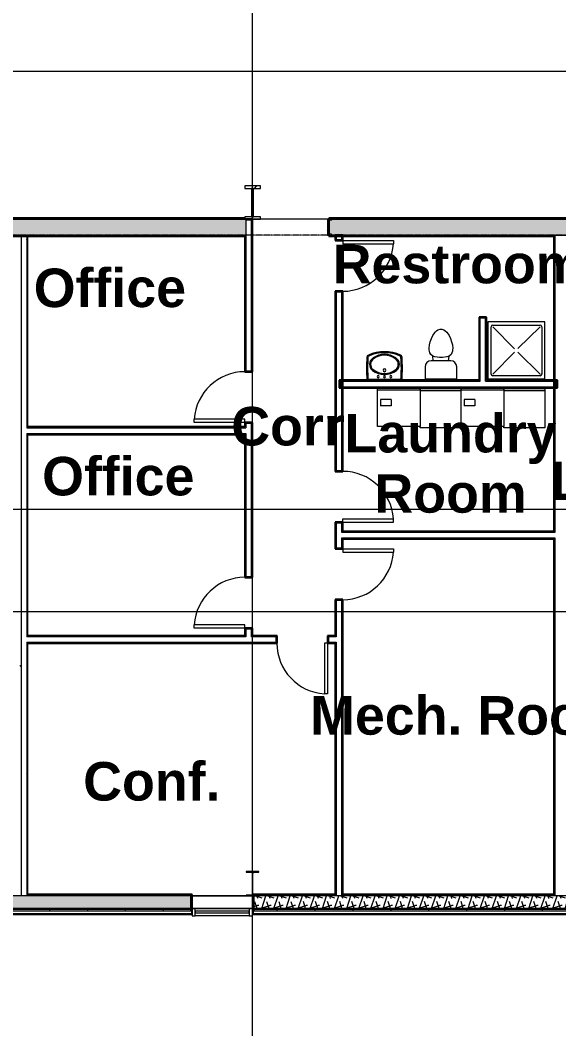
# Model space of a CAD drawing. Header units: inches. Extents: x 25557 to 33164, y -23509 to -20035.
# Drawn here: x 30898 to 31239, y -22871 to -22234 of the extents above; entities that cross this region are included whole.
import ezdxf

# ---------------------------------------------------------------- set-up
doc = ezdxf.new("R2010")
doc.units = ezdxf.units.IN
doc.header["$MEASUREMENT"] = 0
doc.linetypes.add('Grid Line 1_2_', pattern=[0.875, 0.5, -0.125, 0.125, -0.125])
for name, color, linetype, lineweight in [('A-DOOR', 31, 'Continuous', 9), ('A-FLOR', 192, 'Continuous', 9), ('A-GLAZ-CURT', 52, 'Continuous', 9), ('A-GLAZ-CWMG', 51, 'Continuous', 9), ('A-WALL', 113, 'Continuous', 25), ('A-WALL-PATT', 111, 'Continuous', 25), ('G-ANNO-SYMB', 111, 'Continuous', 9), ('I-WALL', 2, 'Continuous', 9), ('L-SITE-WALL', 31, 'Continuous', 9), ('M-AREA-IDEN', 171, 'Continuous', 9), ('P-SANR-FIXT', 6, 'Continuous', 9), ('Q-SPCQ', 91, 'Continuous', 9), ('S-BEAM', 12, 'Continuous', 9), ('S-COLS', 52, 'Continuous', 9), ('S-GRID', 1, 'Continuous', 9)]:
    doc.layers.add(name, color=color, linetype=linetype, lineweight=lineweight)
doc.styles.add('Arial_B', font='arialbd.ttf', dxfattribs={"height": 24.354149})
pattern_1 = [(0, (5932.319, 0), (61.44, 15.36), [2.534, -43.546, 2.534, -43.546, -245.76]), (0, (5932.319, 0), (61.44, 15.36), [-92.16, 2.534, -89.626, 2.534, -43.546, -107.52]), (0, (5932.319, 0), (61.44, 15.36), [-230.4, 2.534, -28.186, 2.534, -74.266]), (120, (5955.359, 7.68), (-44.02215, 45.528601), [2.534, -43.546, 2.534, -43.546, -245.76]), (120, (5955.359, 7.68), (-44.02215, 45.528601), [-92.16, 2.534, -89.626, 2.534, -43.546, -107.52]), (120, (5955.359, 7.68), (-44.02215, 45.528601), [-230.4, 2.534, -28.186, 2.534, -74.266]), (240, (5963.039, 38.4), (-17.41785, -60.888601), [2.534, -43.546, 2.534, -43.546, -245.76]), (240, (5963.039, 38.4), (-17.41785, -60.888601), [-92.16, 2.534, -89.626, 2.534, -43.546, -107.52]), (240, (5963.039, 38.4), (-17.41785, -60.888601), [-230.4, 2.534, -28.186, 2.534, -74.266])]
pattern_2 = [(161.57, (5933.279, 0.96), (-7.6802237, -0.0009796), [0, -54.643, 6.067, 0]), (18.43, (5931.359, 0.96), (-7.6802237, 0.0009796), [0, -54.643, 6.067, 0]), (108.43, (5933.279, 0.96), (3.8382953, -19.20136532), [18.211, -42.499]), (71.57, (5931.359, 0.96), (3.8382953, 19.20136532), [18.211, -42.499])]
pattern_3 = [(0, (5932.32, 0), (0, 24), []), (90, (5932.32, 0), (-24, 1e-15), [])]
pattern_4 = [(225, (31044.71, -22360.053), (19.00703, -19.00703), []), (225, (31044.71, -22388.853), (19.00703, -19.00703), [])]

# ---------------------------------------------------------------- blocks, each defined once
blk = doc.blocks.new('Toilet-Domestic-3D - Toilet-Domestic-3D-V58-Overall Floor Plan')
at = {"layer": 'P-SANR-FIXT', "color": 7}
for p, q in [((-6.06, 6), (-5.13, 8)), ((-5.13, 8), (-3.74, 10)), ((-3.74, 10), (-2.74, 11)), ((-2.74, 11), (-1.87, 11.5)), ((-1.87, 11.5), (-0.5, 12)), ((-0.5, 12), (0.5, 12)), ((0.5, 12), (1.87, 11.5)), ((1.87, 11.5), (2.74, 11)), ((2.74, 11), (3.74, 10)), ((3.74, 10), (5.13, 8)), ((5.13, 8), (6.06, 6)), ((-7.5, 0), (-7.33, 1.99)), ((-7.33, 1.99), (-6.79, 4)), ((-6.79, 4), (-6.06, 6)), ((6.06, 6), (6.79, 4)), ((6.79, 4), (7.33, 1.99)), ((7.33, 1.99), (7.5, 0)), ((-7.41, -1), (-7.5, 0)), ((-7.24, -2), (-7.41, -1)), ((-6.97, -3), (-7.24, -2)), ((-6.4, -4), (-6.97, -3)), ((-5.21, -5), (-6.4, -4)), ((-3.84, -5.5), (-5.21, -5)), ((-4.86, -8.02), (-5.21, -5)), ((-1, -6), (-3.84, -5.5)), ((1, -6), (-1, -6)), ((3.84, -5.5), (1, -6)), ((5.21, -5), (3.84, -5.5)), ((4.86, -8.02), (5.21, -5)), ((6.4, -4), (5.21, -5)), ((6.97, -3), (6.4, -4)), ((7.24, -2), (6.97, -3)), ((7.41, -1), (7.24, -2)), ((7.5, 0), (7.41, -1)), ((-9.98, -11.75), (-9.98, -19.48)), ((6.25, -8.02), (-6.25, -8.02)), ((9.98, -19.48), (9.98, -11.75)), ((-9.98, -19.48), (9.98, -19.48))]:
    blk.add_line(p, q, dxfattribs=at)
for centre, start, end in [((-6.25, -11.75), 90, 180), ((6.25, -11.75), 0, 90)]:
    blk.add_arc(centre, 3.73, start, end, dxfattribs=at)
blk = doc.blocks.new('Shower Base-3D - 36_ x 36_-97332-Overall Floor Plan')
at = {"layer": 'P-SANR-FIXT', "color": 7}
for p, q in [((18, 18), (-18, 18)), ((-18, 18), (-18, -18)), ((-16, -15), (-16, 15)), ((-15, 16), (15, 16)), ((-1.12, 1), (-15, 15)), ((0.97, 1.14), (15, 15)), ((16, 15), (16, -15)), ((18, -18), (18, 18)), ((-1.13, -0.98), (-15, -15)), ((1.01, -1.11), (15, -15)), ((-18, -18), (18, -18)), ((15, -16), (-15, -16))]:
    blk.add_line(p, q, dxfattribs=at)
for centre, start, end in [((-15, 15), 90, 180), ((15, 15), 360, 90), ((-15, -15), 180, 270), ((15, -15), 270, 0)]:
    blk.add_arc(centre, 1, start, end, dxfattribs=at)
blk = doc.blocks.new('Locker Rooms and Restrooms_rvt-2-Overall Floor Plan')
at = {"layer": 'A-WALL-PATT', "lineweight": 9}
h = blk.add_hatch(dxfattribs=at)
h.set_pattern_fill('FP_19', style=0, pattern_type=2)
h.set_pattern_definition(pattern_1)
h.paths.add_polyline_path([(25167.14, -22465.55), (25167.77, -22465.55), (25167.77, -22462.05), (25256.39, -22462.05), (25256.39, -22461.43), (25167.14, -22461.43), (25167.14, -22462.05)], flags=0)
h.paths.add_polyline_path([(25305.39, -22465.55), (25305.39, -22461.43), (25259.89, -22461.43), (25259.89, -22462.05), (25304.77, -22462.05), (25304.77, -22465.55)], flags=0)
h = blk.add_hatch(dxfattribs=at)
h.set_pattern_fill('FP_19', style=0, pattern_type=2)
h.set_pattern_definition(pattern_1)
h.paths.add_polyline_path([(25305.39, -22466.18), (25305.39, -22465.55), (25167.14, -22465.55), (25167.14, -22466.18), (25258.08, -22466.18)], flags=0)
at = {"layer": 'A-WALL', "color": 7, "lineweight": 9}
for p, q in [((25256.39, -22461.43), (25256.39, -22422.18)), ((25259.89, -22422.18), (25256.39, -22422.18)), ((25259.89, -22461.43), (25259.89, -22422.18)), ((25167.77, -22462.05), (25167.77, -22465.55)), ((25167.77, -22462.05), (25256.39, -22462.05)), ((25256.39, -22462.05), (25256.39, -22461.43)), ((25259.89, -22462.05), (25259.89, -22461.43)), ((25259.89, -22462.05), (25304.77, -22462.05)), ((25304.77, -22465.55), (25304.77, -22462.05)), ((25167.77, -22465.55), (25304.77, -22465.55))]:
    blk.add_line(p, q, dxfattribs=at)
at = {"layer": 'I-WALL', "color": 250, "lineweight": 25}
for p, q in [((25255.77, -22421.55), (25255.77, -22461.43)), ((25256.39, -22421.55), (25255.77, -22421.55)), ((25259.89, -22421.55), (25256.39, -22421.55)), ((25260.52, -22421.55), (25259.89, -22421.55)), ((25260.52, -22461.43), (25260.52, -22421.55)), ((25255.77, -22461.43), (25167.14, -22461.43)), ((25167.14, -22461.43), (25167.14, -22462.05)), ((25167.14, -22462.05), (25167.14, -22465.55)), ((25305.39, -22461.43), (25260.52, -22461.43)), ((25305.39, -22462.05), (25305.39, -22461.43)), ((25305.39, -22465.55), (25305.39, -22462.05)), ((25167.14, -22465.55), (25167.14, -22466.18)), ((25167.14, -22466.18), (25305.39, -22466.18)), ((25305.39, -22466.18), (25305.39, -22465.55))]:
    blk.add_line(p, q, dxfattribs=at)
at = {"lineweight": 9}
for name, p in [('Toilet-Domestic-3D - Toilet-Domestic-3D-V58-Overall Floor Plan', (25231.62, -22441.08)), ('Shower Base-3D - 36_ x 36_-97332-Overall Floor Plan', (25279.39, -22442.55))]:
    blk.add_blockref(name, p, dxfattribs=at)
blk = doc.blocks.new('W-Wide Flange-Column - B2_D-V7-Overall Floor Plan')
at = {"layer": 'S-COLS'}
h = blk.add_hatch(dxfattribs=at)
h.set_pattern_fill('FP_13', color=256, style=0, pattern_type=2)
h.set_pattern_definition([(225, (31044.71, -22779.678), (19.00703, -19.00703), []), (225, (31044.71, -22808.478), (19.00703, -19.00703), [])])
h.paths.add_polyline_path([(-4, 7.62), (-4, 7.19), (-0.84, 7.19), (-0.35, 6.99), (-0.14, 6.5), (-0.14, -6.5), (-0.35, -6.99), (-0.84, -7.19), (-4, -7.19), (-4, -7.62), (4, -7.62), (4, -7.19), (0.84, -7.19), (0.35, -6.99), (0.14, -6.5), (0.14, 6.5), (0.35, 6.99), (0.84, 7.19), (4, 7.19), (4, 7.62)], flags=0)
at = {"layer": 'S-COLS', "lineweight": 15}
for p, q in [((4, 7.62), (-4, 7.62)), ((-4, 7.62), (-4, 7.19)), ((-4, 7.19), (-0.84, 7.19)), ((-0.14, 6.5), (-0.14, -6.5)), ((0.14, -6.5), (0.14, 6.5)), ((0.84, 7.19), (4, 7.19)), ((4, 7.19), (4, 7.62)), ((-0.84, -7.19), (-4, -7.19)), ((-4, -7.19), (-4, -7.62)), ((-4, -7.62), (4, -7.62)), ((4, -7.19), (0.84, -7.19)), ((4, -7.62), (4, -7.19))]:
    blk.add_line(p, q, dxfattribs=at)
for centre, start, end in [((-0.84, 6.5), 0, 90), ((0.84, 6.5), 90, 180), ((-0.84, -6.5), 270, 0), ((0.84, -6.5), 180, 270)]:
    blk.add_arc(centre, 0.691, start, end, dxfattribs=at)
blk = doc.blocks.new('Single-Flush - 32_ x 84_-460923-Overall Floor Plan')
at = {"layer": 'A-DOOR', "lineweight": 13}
for p, q in [((14, -2.37), (14, -34.38)), ((16, -2.37), (14, -2.37)), ((16, -2.37), (16, -34.38)), ((16, -34.38), (14, -34.38))]:
    blk.add_line(p, q, dxfattribs=at)
at = {"layer": 'A-DOOR'}
blk.add_arc((16, -2.37), 32.07, 180, 266.42413, dxfattribs=at)
blk = doc.blocks.new('Single-Flush - 32_ x 84_-489871-Overall Floor Plan')
at = {"layer": 'A-DOOR', "lineweight": 13}
for p, q in [((14, 2.37), (14, 34.38)), ((16, 34.38), (14, 34.38)), ((16, 2.37), (16, 34.38)), ((16, 2.37), (14, 2.37))]:
    blk.add_line(p, q, dxfattribs=at)
at = {"layer": 'A-DOOR'}
blk.add_arc((16, 2.37), 32.07, 93.57587, 180, dxfattribs=at)
blk = doc.blocks.new('Sink-Bathroom-Kohler-Pinoir-2035-8 - Vitreous_China-0-White-670431-Overall Floor Plan')
at = {"layer": 'P-SANR-FIXT'}
for p, q in [((25184.77, -22461.43), (25184.77, -22460.93)), ((25185.03, -22460.92), (25185.03, -22461.43)), ((25185.44, -22461.43), (25185.44, -22460.91)), ((25195.89, -22460.91), (25185.44, -22460.91)), ((25185.44, -22461.1), (25195.89, -22461.08)), ((25206.34, -22460.91), (25195.89, -22460.91)), ((25195.89, -22461.08), (25206.34, -22461.1)), ((25206.34, -22460.91), (25206.34, -22461.43)), ((25206.75, -22461.43), (25206.75, -22460.92)), ((25207.01, -22460.93), (25207.01, -22461.43))]:
    blk.add_line(p, q, dxfattribs=at)
for centre, radius, start, end in [((25291.12, -22453.9), 106.58, 176.21831, 183.7835), ((25186.32, -22446.87), 1.54, 113.96045, 180.03452), ((25291.12, -22453.9), 106.33, 176.21351, 183.78805), ((25186.32, -22446.87), 1.29, 113.98765, 180.39647), ((25291.12, -22453.9), 105.91, 176.20455, 183.79545), ((25186.32, -22446.87), 0.875, 114.05534, 181.29272), ((25195.89, -22468.73), 25.41, 66.33023, 113.67416), ((25195.89, -22468.73), 25.15, 66.33023, 113.67265), ((25195.89, -22468.73), 24.74, 66.33023, 113.66977), ((25191.38, -22451.38), 4.9, 123.55144, 230.63664), ((25191.38, -22451.38), 4.26, 123.35585, 230.42253), ((25195.89, -22457.14), 12.2, 53.76827, 126.23173), ((25195.89, -22457.14), 11.57, 53.69309, 126.30691), ((25200.4, -22451.38), 4.26, 309.57747, 56.64415), ((25200.4, -22451.38), 4.9, 309.36336, 56.44856), ((25205.48, -22446.86), 0.862, 358.07827, 66.33023), ((25205.48, -22446.86), 1.28, 359.09648, 66.33023), ((25205.48, -22446.86), 1.53, 359.50574, 66.33023), ((25100.66, -22453.9), 105.91, 356.20455, 3.79545), ((25100.66, -22453.9), 106.33, 356.21195, 3.78539), ((25100.66, -22453.9), 106.58, 356.2165, 3.78002), ((25195.89, -22444.85), 12.82, 233.57252, 306.42748), ((25195.89, -22444.85), 12.18, 233.65076, 306.34924), ((25195.89, -22455.05), 0.934, 0, 180), ((25195.89, -22455.05), 0.934, 180, 0), ((25191.89, -22459.11), 0.692, 0, 180), ((25191.89, -22459.11), 0.692, 180, 0), ((25195.89, -22459.12), 0.69, 0, 180), ((25195.89, -22459.12), 0.69, 180, 0), ((25199.89, -22459.12), 0.69, 0, 180), ((25199.89, -22459.12), 0.69, 180, 0)]:
    blk.add_arc(centre, radius, start, end, dxfattribs=at)
blk = doc.blocks.new('Washing Machine - 26_x26_ - Private-670433-Overall Floor Plan')
at = {"layer": 'P-SANR-FIXT'}
for p, q in [((0.62, 13), (1.31, 13)), ((1.31, 13), (2.59, 13)), ((1.31, 13), (1.31, -13)), ((2.59, 13), (26, 13)), ((2.59, 13), (2.59, -13)), ((26, 13), (26, -13)), ((1.31, -13), (0.62, -13)), ((1.41, -13), (1.31, -13)), ((26, -13), (25, -13))]:
    blk.add_line(p, q, dxfattribs=at)
blk = doc.blocks.new('Dryer - 27_ x 25_ x 35_-670434-Overall Floor Plan')
at = {"layer": 'Q-SPCQ'}
for p, q in [((1.42, 0.11), (28.42, 0.11)), ((1.42, -23.48), (1.42, 0.11)), ((28.42, 0.11), (28.42, -23.48)), ((19.67, -12.89), (26.42, -12.89)), ((19.67, -16.89), (19.67, -12.89)), ((19.67, -16.89), (26.42, -16.89)), ((26.42, -16.89), (26.42, -12.89)), ((1.42, -22.89), (28.42, -22.89))]:
    blk.add_line(p, q, dxfattribs=at)
blk = doc.blocks.new('Washing Machine - 26_x26_ - Private-V10-Overall Floor Plan')
at = {"layer": 'P-SANR-FIXT'}
for p, q in [((0.62, 13), (1.31, 13)), ((1.31, 13), (1.41, 13)), ((1.31, 13), (1.31, -13)), ((2.59, 13), (2.59, -13)), ((25, 13), (26, 13)), ((26, 13), (26, -13)), ((1.31, -13), (0.62, -13)), ((1.41, -13), (1.31, -13)), ((26, -13), (25, -13))]:
    blk.add_line(p, q, dxfattribs=at)
blk = doc.blocks.new('Dryer - 27_ x 25_ x 35_-V11-Overall Floor Plan')
at = {"layer": 'Q-SPCQ'}
for p, q in [((1.42, 0.11), (28.42, 0.11)), ((1.42, -23.48), (1.42, 0.11)), ((28.42, 0.11), (28.42, -24.26)), ((19.67, -12.89), (26.42, -12.89)), ((19.67, -16.89), (19.67, -12.89)), ((19.67, -16.89), (26.42, -16.89)), ((26.42, -16.89), (26.42, -12.89)), ((1.42, -22.89), (28.42, -22.89))]:
    blk.add_line(p, q, dxfattribs=at)
blk = doc.blocks.new('Rectangular Mullion - Exterior 2_ x 4_5_-1142359-Overall Floor Plan')
at = {"layer": 'A-GLAZ-CWMG', "lineweight": 13}
for p, q in [((-2, 1.5), (0, 1.5)), ((-2, -3), (-2, 1.5)), ((0, 1.5), (0, -3)), ((0, -3), (-2, -3))]:
    blk.add_line(p, q, dxfattribs=at)
blk = doc.blocks.new('columns and girder2 - one-V28-Overall Floor Plan')
at = {"layer": 'S-BEAM'}
h = blk.add_hatch(dxfattribs=at)
h.set_pattern_fill('FP_29', color=256, style=0, pattern_type=2)
h.set_pattern_definition(pattern_4)
h.paths.add_polyline_path([(4.87, -0.5), (-5, -0.5), (-5, -2), (5, -2), (5, -1.25), (4.87, -1.25), (4.87, -0.52)], flags=0)
h.paths.add_polyline_path([(5, -20), (-5, -20), (-5, -21.5), (5, -21.5)], flags=0)
h.paths.add_polyline_path([(5, -1204.75), (-5, -1204.75), (-5, -1206.25), (5, -1206.25)], flags=0)
h.paths.add_polyline_path([(5, -1224.25), (-5, -1224.25), (-5, -1225), (5, -1225)], flags=0)
h = blk.add_hatch(dxfattribs=at)
h.set_pattern_fill('FP_29', color=256, style=0, pattern_type=2)
h.set_pattern_definition(pattern_4)
h.paths.add_polyline_path([(-0.63, -2), (-0.63, -20), (0.62, -20), (0.62, -2)], flags=0)
h.paths.add_polyline_path([(-0.63, -1206.25), (-0.63, -1224.25), (0.62, -1224.25), (0.62, -1206.25)], flags=0)
at = {"layer": 'S-BEAM', "lineweight": 15}
for p, q in [((0.13, -0.5), (-5, -0.5)), ((-5, -0.5), (-5, -2)), ((-5, -2), (5, -2)), ((0.62, -2), (-0.63, -2)), ((-0.63, -2), (-0.63, -20)), ((0.62, -20), (0.62, -2)), ((5, -2), (5, -1.25)), ((5, -20), (-5, -20)), ((-5, -20), (-5, -21.5)), ((-5, -21.5), (5, -21.5)), ((-0.63, -20), (0.62, -20)), ((5, -21.5), (5, -20))]:
    blk.add_line(p, q, dxfattribs=at)
blk = doc.blocks.new('Girt_C - 8_D-1076207-Overall Floor Plan')
at = {"layer": 'S-BEAM'}
for p, q in [((25108.39, -22787.3), (25074.08, -22787.3)), ((25074.08, -22795.3), (25112.52, -22795.3))]:
    blk.add_line(p, q, dxfattribs=at)
blk = doc.blocks.new('System Panel - Exterior Glazing-827454-Overall Floor Plan')
at = {"layer": 'A-GLAZ-CURT'}
for p, q in [((17.09375, 1.25), (-17.09375, 1.25)), ((-17.09375, 1.25), (-17.09375, 0.25)), ((-17.09375, 0.25), (-17.09375, 1.25)), ((17.09375, 1.25), (-17.09375, 1.25)), ((-17.09375, 0.25), (17.09375, 0.25)), ((-17.09375, 0.25), (17.09375, 0.25)), ((17.09375, 0.25), (17.09375, 1.25)), ((17.09375, 1.25), (17.09375, 0.25))]:
    blk.add_line(p, q, dxfattribs=at)
blk = doc.blocks.new('Rectangular Mullion - Exterior 2_ x 4_5_-1060760-Overall Floor Plan')
at = {"layer": 'A-GLAZ-CWMG'}
for p, q in [((25834.11, -22795.43), (25799.92, -22795.43)), ((25834.11, -22799.93), (25799.92, -22799.93))]:
    blk.add_line(p, q, dxfattribs=at)
blk = doc.blocks.new('Rectangular Mullion - Exterior 2_ x 4_5_-827470-Overall Floor Plan')
at = {"layer": 'A-GLAZ-CWMG', "lineweight": 13}
for p, q in [((-1, 1.5), (1, 1.5)), ((-1, -3), (-1, 1.5)), ((1, 1.5), (1, -3)), ((1, -3), (-1, -3))]:
    blk.add_line(p, q, dxfattribs=at)

msp = doc.modelspace()

# ---------------------------------------------------------------- hatches: boundary and pattern name
at = {"layer": 'A-WALL-PATT', "lineweight": 9}
h = msp.add_hatch(dxfattribs=at)
h.set_pattern_fill('FP_20', color=256, style=0, pattern_type=2)
h.set_pattern_definition(pattern_2)
h.paths.add_polyline_path([(31671.96, -22369.55), (31671.96, -22359.55), (31495.08, -22359.55), (31495.08, -22369.55), (31605.11, -22369.55)], flags=0)
h.paths.add_polyline_path([(31414.58, -22369.55), (31414.58, -22359.55), (31093.08, -22359.55), (31093.08, -22369.55), (31397.75, -22369.55)], flags=0)
h.paths.add_polyline_path([(31040.46, -22369.55), (31040.46, -22359.55), (30851.83, -22359.55), (30851.83, -22369.55), (31039.83, -22369.55)], flags=0)
h.paths.add_polyline_path([(30777.96, -22369.55), (30777.96, -22359.55), (30562.33, -22359.55), (30562.33, -22369.55), (30637.45, -22369.55)], flags=0)
h.paths.add_polyline_path([(28730.96, -22369.55), (28730.96, -22359.55), (28713.71, -22359.55), (28713.71, -22369.55)], flags=0)
h = msp.add_hatch(dxfattribs=at)
h.set_pattern_fill('FP_19', color=256, style=0, pattern_type=2)
h.set_pattern_definition(pattern_1)
h.paths.add_polyline_path([(31044.58, -22622.93), (31044.58, -22618.05), (31042.21, -22618.05), (31042.21, -22618.68), (31043.96, -22618.68), (31043.96, -22622.93)], flags=0)
h.paths.add_polyline_path([(31042.21, -22586.05), (31044.58, -22586.05), (31044.58, -22488.05), (31042.21, -22488.05), (31042.21, -22488.68), (31043.96, -22488.68), (31043.96, -22585.43), (31042.21, -22585.43)], flags=0)
h.paths.add_polyline_path([(31042.21, -22456.05), (31044.58, -22456.05), (31044.58, -22359.55), (31040.46, -22359.55), (31040.46, -22360.18), (31043.96, -22360.18), (31043.96, -22455.43), (31042.21, -22455.43)], flags=0)
h = msp.add_hatch(dxfattribs=at)
h.set_pattern_fill('FP_19', color=256, style=0, pattern_type=2)
h.set_pattern_definition(pattern_1)
h.paths.add_polyline_path([(30898.21, -22787.3), (30898.21, -22370.8), (30901.71, -22370.8), (30901.71, -22370.18), (30897.58, -22370.18), (30897.58, -22787.3)], flags=0)
h = msp.add_hatch(dxfattribs=at)
h.set_pattern_fill('FP_19', color=256, style=0, pattern_type=2)
h.set_pattern_definition(pattern_1)
h.paths.add_polyline_path([(30902.33, -22787.3), (30902.33, -22627.05), (30901.71, -22627.05), (30901.71, -22787.3)], flags=0)
h.paths.add_polyline_path([(30901.71, -22623.55), (30902.33, -22623.55), (30902.33, -22495.05), (30901.71, -22495.05)], flags=0)
h.paths.add_polyline_path([(30901.71, -22491.55), (30902.33, -22491.55), (30902.33, -22370.18), (30901.71, -22370.18), (30901.71, -22414.15)], flags=0)
h = msp.add_hatch(dxfattribs=at)
h.set_pattern_fill('FP_19', color=256, style=0, pattern_type=2)
h.set_pattern_definition(pattern_1)
h.paths.add_polyline_path([(31039.83, -22622.93), (31040.46, -22622.93), (31040.46, -22618.68), (31042.21, -22618.68), (31042.21, -22618.05), (31039.83, -22618.05)], flags=0)
h.paths.add_polyline_path([(31042.21, -22586.05), (31042.21, -22585.43), (31040.46, -22585.43), (31040.46, -22495.05), (31039.83, -22495.05), (31039.83, -22586.05)], flags=0)
h.paths.add_polyline_path([(31039.83, -22491.55), (31040.46, -22491.55), (31040.46, -22488.68), (31042.21, -22488.68), (31042.21, -22488.05), (31039.83, -22488.05), (31039.83, -22490.93)], flags=0)
h.paths.add_polyline_path([(31039.83, -22456.05), (31042.21, -22456.05), (31042.21, -22455.43), (31040.46, -22455.43), (31040.46, -22369.55), (31039.83, -22369.55), (31039.83, -22414.15)], flags=0)
h = msp.add_hatch(dxfattribs=at)
h.set_pattern_fill('FP_19', color=256, style=0, pattern_type=2)
h.set_pattern_definition(pattern_1)
h.paths.add_polyline_path([(31097.08, -22787.3), (31097.71, -22787.3), (31097.71, -22627.05), (31097.08, -22627.05), (31097.08, -22786.55)], flags=0)
h.paths.add_polyline_path([(31097.71, -22623.55), (31097.71, -22600.68), (31099.46, -22600.68), (31099.46, -22600.05), (31097.08, -22600.05), (31097.08, -22623.55)], flags=0)
h.paths.add_polyline_path([(31097.08, -22568.05), (31099.46, -22568.05), (31099.46, -22567.43), (31097.71, -22567.43), (31097.71, -22551.68), (31099.46, -22551.68), (31099.46, -22551.05), (31097.08, -22551.05)], flags=0)
h.paths.add_polyline_path([(31097.08, -22519.05), (31099.46, -22519.05), (31099.46, -22518.43), (31097.71, -22518.43), (31097.71, -22405.68), (31099.46, -22405.68), (31099.46, -22405.05), (31097.08, -22405.05), (31097.08, -22491.62)], flags=0)
h.paths.add_polyline_path([(31099.46, -22373.05), (31099.46, -22372.43), (31097.71, -22372.43), (31097.71, -22369.55), (31097.08, -22369.55), (31097.08, -22373.05)], flags=0)
h = msp.add_hatch(dxfattribs=at)
h.set_pattern_fill('FP_19', color=256, style=0, pattern_type=2)
h.set_pattern_definition(pattern_1)
h.paths.add_polyline_path([(31101.21, -22787.3), (31101.83, -22787.3), (31101.83, -22600.05), (31099.46, -22600.05), (31099.46, -22600.68), (31101.21, -22600.68), (31101.21, -22786.55)], flags=0)
h.paths.add_polyline_path([(31101.83, -22568.05), (31101.83, -22561.05), (31101.21, -22561.05), (31101.21, -22567.43), (31099.46, -22567.43), (31099.46, -22568.05)], flags=0)
h.paths.add_polyline_path([(31101.21, -22557.55), (31101.83, -22557.55), (31101.83, -22551.05), (31099.46, -22551.05), (31099.46, -22551.68), (31101.21, -22551.68)], flags=0)
h.paths.add_polyline_path([(31099.46, -22519.05), (31101.83, -22519.05), (31101.83, -22405.05), (31099.46, -22405.05), (31099.46, -22405.68), (31101.21, -22405.68), (31101.21, -22518.43), (31099.46, -22518.43)], flags=0)
h.paths.add_polyline_path([(31099.46, -22373.05), (31101.83, -22373.05), (31101.83, -22369.55), (31097.71, -22369.55), (31097.71, -22370.18), (31101.21, -22370.18), (31101.21, -22372.43), (31099.46, -22372.43)], flags=0)
h = msp.add_hatch(dxfattribs=at)
h.set_pattern_fill('FP_19', color=256, style=0, pattern_type=2)
h.set_pattern_definition(pattern_1)
h.paths.add_polyline_path([(31235.33, -22787.3), (31235.96, -22787.3), (31235.96, -22561.05), (31235.33, -22561.05), (31235.33, -22786.55)], flags=0)
h.paths.add_polyline_path([(31235.33, -22557.55), (31235.96, -22557.55), (31235.96, -22369.55), (31235.33, -22369.55), (31235.33, -22556.93)], flags=0)
h = msp.add_hatch(dxfattribs=at)
h.set_pattern_fill('FP_19', color=256, style=0, pattern_type=2)
h.set_pattern_definition(pattern_1)
h.paths.add_polyline_path([(31039.83, -22491.55), (31039.83, -22490.93), (30902.33, -22490.93), (30902.33, -22491.55), (30913.92, -22491.55)], flags=0)
h = msp.add_hatch(dxfattribs=at)
h.set_pattern_fill('FP_19', color=256, style=0, pattern_type=2)
h.set_pattern_definition(pattern_1)
h.paths.add_polyline_path([(30902.33, -22495.68), (31039.83, -22495.68), (31039.83, -22495.05), (30902.33, -22495.05)], flags=0)
h = msp.add_hatch(dxfattribs=at)
h.set_pattern_fill('FP_19', color=256, style=0, pattern_type=2)
h.set_pattern_definition(pattern_1)
h.paths.add_polyline_path([(31235.33, -22557.55), (31235.33, -22556.93), (31101.83, -22556.93), (31101.83, -22557.55), (31190.4, -22557.55)], flags=0)
h = msp.add_hatch(dxfattribs=at)
h.set_pattern_fill('FP_19', color=256, style=0, pattern_type=2)
h.set_pattern_definition(pattern_1)
h.paths.add_polyline_path([(31059.58, -22625.3), (31060.21, -22625.3), (31060.21, -22622.93), (31043.96, -22622.93), (31043.96, -22623.55), (31059.58, -22623.55)], flags=0)
h.paths.add_polyline_path([(31092.83, -22625.3), (31092.83, -22623.55), (31097.08, -22623.55), (31097.08, -22622.93), (31092.21, -22622.93), (31092.21, -22625.3)], flags=0)
h.paths.add_polyline_path([(30902.33, -22623.55), (31040.46, -22623.55), (31040.46, -22622.93), (30902.33, -22622.93)], flags=0)
h = msp.add_hatch(dxfattribs=at)
h.set_pattern_fill('FP_19', color=256, style=0, pattern_type=2)
h.set_pattern_definition(pattern_1)
h.paths.add_polyline_path([(31060.21, -22627.68), (31060.21, -22625.3), (31059.58, -22625.3), (31059.58, -22627.05), (30902.33, -22627.05), (30902.33, -22627.68), (31052.16, -22627.68)], flags=0)
h.paths.add_polyline_path([(31097.08, -22627.68), (31097.08, -22627.05), (31092.83, -22627.05), (31092.83, -22625.3), (31092.21, -22625.3), (31092.21, -22627.68)], flags=0)
h = msp.add_hatch(dxfattribs=at)
h.set_pattern_fill('FP_20', color=256, style=0, pattern_type=2)
h.set_pattern_definition(pattern_2)
h.paths.add_polyline_path([(30177.08, -22795.3), (31005.65, -22795.3), (31005.65, -22787.3), (30177.08, -22787.3)], flags=0)
h = msp.add_hatch(dxfattribs=at)
h.set_pattern_fill('FP_20', color=256, style=0, pattern_type=2)
h.set_pattern_definition(pattern_2)
h.paths.add_polyline_path([(31045.58, -22795.3), (31248.52, -22795.3), (31248.52, -22787.3), (31045.58, -22787.3)], flags=0)
h = msp.add_hatch(dxfattribs=at)
h.set_pattern_fill('FP_22', color=256, style=0, pattern_type=2)
h.set_pattern_definition(pattern_3)
h.paths.add_polyline_path([(30177.08, -22797.05), (31005.65, -22797.05), (31005.65, -22796.05), (30177.08, -22796.05)], flags=0)
h = msp.add_hatch(dxfattribs=at)
h.set_pattern_fill('FP_22', color=256, style=0, pattern_type=2)
h.set_pattern_definition(pattern_3)
h.paths.add_polyline_path([(31242.24, -22797.05), (31248.52, -22797.05), (31248.52, -22796.05), (31045.58, -22796.05), (31045.58, -22797.05), (31224.96, -22797.05)], flags=0)
at = {"layer": 'S-COLS'}
h = msp.add_hatch(dxfattribs=at)
h.set_pattern_fill('FP_17', color=256, style=0, pattern_type=2)
h.set_pattern_definition([(45, (5932.32, 0), (-19.00703, 19.00703), []), (45, (5932.32, 28.8), (-19.00703, 19.00703), [])])
h.paths.add_polyline_path([(31094.97, -22369.55), (31094.85, -22369.24), (31094.54, -22369.12), (31092.61, -22368.81), (31092.61, -22360.29), (31094.85, -22359.86), (31094.97, -22359.55), (31092.08, -22359.55), (31092.08, -22369.55)], flags=0)

# ---------------------------------------------------------------- linework, layer by layer
at = {"layer": 'A-FLOR'}
msp.add_line((30535.71, -22266.05), (31942.96, -22266.05), dxfattribs=at)
at = {"layer": 'A-WALL', "lineweight": 9}
for p, q in [((30851.83, -22359.55), (31039.83, -22359.55)), ((31040.46, -22359.55), (31040.46, -22455.43)), ((31093.08, -22359.55), (31414.58, -22359.55)), ((31043.96, -22360.18), (31040.46, -22360.18)), ((31043.96, -22455.43), (31043.96, -22360.18)), ((30851.83, -22369.55), (31040.46, -22369.55)), ((30901.71, -22370.8), (30898.21, -22370.8)), ((30898.21, -22370.8), (30898.21, -22787.3)), ((30901.71, -22370.8), (30901.71, -22491.55)), ((31039.83, -22370.3), (31039.83, -22369.55)), ((31093.08, -22369.55), (31414.58, -22369.55)), ((31097.71, -22370.18), (31101.21, -22370.18)), ((31097.71, -22370.18), (31097.71, -22372.43)), ((31097.71, -22372.43), (31101.21, -22372.43)), ((31101.21, -22372.43), (31101.21, -22370.18)), ((31235.33, -22370.3), (31235.33, -22369.55)), ((31235.96, -22369.55), (31235.96, -22557.55)), ((31097.71, -22405.68), (31097.71, -22518.43)), ((31101.21, -22405.68), (31097.71, -22405.68)), ((31101.21, -22518.43), (31101.21, -22405.68)), ((31040.46, -22455.43), (31043.96, -22455.43)), ((30901.71, -22491.55), (31040.46, -22491.55)), ((31040.46, -22488.68), (31040.46, -22491.55)), ((31043.96, -22488.68), (31040.46, -22488.68)), ((31043.96, -22585.43), (31043.96, -22488.68)), ((30901.71, -22495.05), (30901.71, -22623.55)), ((30901.71, -22495.05), (31040.46, -22495.05)), ((31040.46, -22495.05), (31040.46, -22585.43)), ((31097.71, -22518.43), (31101.21, -22518.43)), ((31097.71, -22551.68), (31097.71, -22567.43)), ((31101.21, -22551.68), (31097.71, -22551.68)), ((31101.21, -22557.55), (31101.21, -22551.68)), ((31235.96, -22557.55), (31101.21, -22557.55)), ((31101.21, -22567.43), (31101.21, -22561.05)), ((31101.21, -22561.05), (31235.96, -22561.05)), ((31235.96, -22561.05), (31235.96, -22787.3)), ((31097.71, -22567.43), (31101.21, -22567.43)), ((31040.46, -22585.43), (31043.96, -22585.43)), ((31097.71, -22600.68), (31097.71, -22623.55)), ((31101.21, -22600.68), (31097.71, -22600.68)), ((31101.21, -22787.3), (31101.21, -22600.68)), ((31040.46, -22618.68), (31040.46, -22623.55)), ((31043.96, -22618.68), (31040.46, -22618.68)), ((31043.96, -22623.55), (31043.96, -22618.68)), ((31040.46, -22623.55), (30901.71, -22623.55)), ((30901.71, -22627.05), (30901.71, -22787.3)), ((30901.71, -22627.05), (31059.58, -22627.05)), ((31059.58, -22623.55), (31043.96, -22623.55)), ((31059.58, -22627.05), (31059.58, -22623.55)), ((31092.83, -22623.55), (31092.83, -22627.05)), ((31097.71, -22623.55), (31092.83, -22623.55)), ((31092.83, -22627.05), (31097.71, -22627.05)), ((31097.71, -22627.05), (31097.71, -22787.3)), ((31005.65, -22787.3), (30759.21, -22787.3)), ((30902.33, -22786.55), (30902.33, -22787.3)), ((31005.65, -22797.05), (31005.65, -22787.3)), ((31045.58, -22787.3), (31045.58, -22797.05)), ((31248.52, -22787.3), (31048.71, -22787.3)), ((31097.08, -22786.55), (31097.08, -22787.3)), ((31101.83, -22786.55), (31101.83, -22787.3)), ((31235.33, -22786.55), (31235.33, -22787.3)), ((31006.4, -22797.05), (30176.33, -22797.05)), ((31006.4, -22798.68), (30176.33, -22798.68)), ((31005.65, -22795.3), (30177.08, -22795.3)), ((31005.65, -22796.05), (30177.08, -22796.05)), ((31249.27, -22797.05), (31044.83, -22797.05)), ((31249.27, -22798.68), (31044.83, -22798.68)), ((31248.52, -22795.3), (31045.58, -22795.3)), ((31248.52, -22796.05), (31045.58, -22796.05))]:
    msp.add_line(p, q, dxfattribs=at)
at = {"layer": 'G-ANNO-SYMB'}
msp.add_line((32243.89, -22607.84), (27927.66, -22607.84), dxfattribs=at)
at = {"layer": 'I-WALL', "lineweight": 25}
for p, q in [((31044.58, -22359.55), (31039.83, -22359.55)), ((31044.58, -22456.05), (31044.58, -22359.55)), ((30902.33, -22370.18), (30897.58, -22370.18)), ((30902.33, -22490.93), (30902.33, -22370.18)), ((31039.83, -22370.3), (31039.83, -22456.05)), ((31101.83, -22369.55), (31097.08, -22369.55)), ((31097.08, -22369.55), (31097.08, -22373.05)), ((31101.83, -22373.05), (31101.83, -22369.55)), ((31235.33, -22370.3), (31235.33, -22556.93)), ((31097.08, -22373.05), (31101.83, -22373.05)), ((31101.83, -22405.05), (31097.08, -22405.05)), ((31097.08, -22405.05), (31097.08, -22519.05)), ((31101.83, -22519.05), (31101.83, -22405.05)), ((31039.83, -22456.05), (31044.58, -22456.05)), ((31039.83, -22490.93), (30902.33, -22490.93)), ((31044.58, -22488.05), (31039.83, -22488.05)), ((31039.83, -22488.05), (31039.83, -22490.93)), ((31044.58, -22586.05), (31044.58, -22488.05)), ((30902.33, -22622.93), (30902.33, -22495.68)), ((30902.33, -22495.68), (31039.83, -22495.68)), ((31039.83, -22495.68), (31039.83, -22586.05)), ((31097.08, -22519.05), (31101.83, -22519.05)), ((31101.83, -22551.05), (31097.08, -22551.05)), ((31097.08, -22551.05), (31097.08, -22568.05)), ((31101.83, -22556.93), (31101.83, -22551.05)), ((31235.33, -22556.93), (31101.83, -22556.93)), ((31101.83, -22568.05), (31101.83, -22561.68)), ((31101.83, -22561.68), (31235.33, -22561.68)), ((31235.33, -22561.68), (31235.33, -22786.55)), ((31097.08, -22568.05), (31101.83, -22568.05)), ((31039.83, -22586.05), (31044.58, -22586.05)), ((31101.83, -22600.05), (31097.08, -22600.05)), ((31097.08, -22600.05), (31097.08, -22622.93)), ((31101.83, -22786.55), (31101.83, -22600.05)), ((31044.58, -22618.05), (31039.83, -22618.05)), ((31039.83, -22618.05), (31039.83, -22622.93)), ((31044.58, -22622.93), (31044.58, -22618.05)), ((31039.83, -22622.93), (30902.33, -22622.93)), ((30902.33, -22786.55), (30902.33, -22627.68)), ((30902.33, -22627.68), (31060.21, -22627.68)), ((31060.21, -22622.93), (31044.58, -22622.93)), ((31060.21, -22627.68), (31060.21, -22622.93)), ((31097.08, -22622.93), (31092.21, -22622.93)), ((31092.21, -22622.93), (31092.21, -22627.68)), ((31092.21, -22627.68), (31097.08, -22627.68)), ((31097.08, -22627.68), (31097.08, -22786.55))]:
    msp.add_line(p, q, dxfattribs=at)
at = {"layer": 'L-SITE-WALL', "lineweight": 25}
for p, q in [((31039.83, -22358.8), (30851.83, -22358.8)), ((31039.83, -22359.55), (31039.83, -22358.8)), ((31414.58, -22358.8), (31093.08, -22358.8)), ((31093.08, -22358.8), (31093.08, -22370.3)), ((30851.83, -22370.3), (31039.83, -22370.3)), ((31093.08, -22370.3), (31235.33, -22370.3)), ((31006.4, -22786.55), (30902.33, -22786.55)), ((31006.4, -22799.05), (31006.4, -22786.55)), ((31044.83, -22787.3), (31044.83, -22799.05)), ((31097.08, -22786.55), (31045.01, -22786.55)), ((31235.33, -22786.55), (31101.83, -22786.55)), ((30176.33, -22799.05), (31006.4, -22799.05)), ((31044.83, -22799.05), (31249.27, -22799.05))]:
    msp.add_line(p, q, dxfattribs=at)
at = {"layer": 'S-BEAM'}
msp.add_line((31006.4, -22787.3), (31040.71, -22787.3), dxfattribs=at)
at = {"layer": 'S-COLS', "lineweight": 15}
for p, q in [((31094.97, -22359.55), (31092.08, -22359.55)), ((31092.08, -22359.55), (31092.08, -22369.55)), ((31092.61, -22360.29), (31094.54, -22359.99)), ((31092.61, -22368.81), (31092.61, -22360.29)), ((31092.08, -22369.55), (31094.97, -22369.55)), ((31094.54, -22369.12), (31092.61, -22368.81))]:
    msp.add_line(p, q, dxfattribs=at)
for centre, start, end in [((31094.54, -22359.55), 270, 0), ((31094.54, -22369.55), 0, 90)]:
    msp.add_arc(centre, 0.436, start, end, dxfattribs=at)
at = {"layer": 'S-GRID', "linetype": 'Grid Line 1_2_'}
for p, q in [((31044.71, -23095.8), (31044.71, -20550.05)), ((31044.71, -23413.24), (31044.71, -20902.43)), ((32651.38, -22359.55), (28585.83, -22359.55)), ((33029.79, -22359.55), (28669.83, -22359.55)), ((32933.79, -22369.55), (28669.83, -22369.55)), ((32359.66, -22543.05), (27403.68, -22543.05)), ((32651.38, -22543.05), (27722.53, -22543.05)), ((32359.66, -22787.3), (27403.68, -22787.3)), ((32651.38, -22787.3), (27722.53, -22787.3)), ((32263.66, -22795.3), (27499.68, -22795.3)), ((32555.38, -22795.3), (27847.84, -22795.3))]:
    msp.add_line(p, q, dxfattribs=at)

# ---------------------------------------------------------------- block references
at = {"lineweight": 5}
msp.add_blockref('Locker Rooms and Restrooms_rvt-2-Overall Floor Plan', (5932.32, 0), dxfattribs=at)
at = {"layer": 'A-DOOR'}
for name, p, rotation in [('Single-Flush - 32_ x 84_-460923-Overall Floor Plan', (31099.46, -22389.05), 90), ('Single-Flush - 32_ x 84_-460923-Overall Floor Plan', (31042.21, -22472.05), 270), ('Single-Flush - 32_ x 84_-489871-Overall Floor Plan', (31099.46, -22535.05), 270), ('Single-Flush - 32_ x 84_-460923-Overall Floor Plan', (31099.46, -22584.05), 90), ('Single-Flush - 32_ x 84_-460923-Overall Floor Plan', (31042.21, -22602.05), 270)]:
    msp.add_blockref(name, p, dxfattribs=dict(at, rotation=rotation))
msp.add_blockref('Single-Flush - 32_ x 84_-460923-Overall Floor Plan', (31076.21, -22625.3), dxfattribs=at)
at = {"layer": 'A-GLAZ-CURT'}
msp.add_blockref('System Panel - Exterior Glazing-827454-Overall Floor Plan', (31025.49, -22798.43), dxfattribs=at)
at = {"layer": 'A-GLAZ-CWMG', "extrusion": (0, 0, -1), "rotation": 180}
for name, p in [('Rectangular Mullion - Exterior 2_ x 4_5_-827470-Overall Floor Plan', (-31007.4, -22798.43)), ('Rectangular Mullion - Exterior 2_ x 4_5_-1142359-Overall Floor Plan', (-31044.58, -22798.43))]:
    msp.add_blockref(name, p, dxfattribs=at)
at = {"layer": 'A-GLAZ-CWMG'}
msp.add_blockref('Rectangular Mullion - Exterior 2_ x 4_5_-1060760-Overall Floor Plan', (5208.48, 0), dxfattribs=at)
at = {"layer": 'P-SANR-FIXT'}
msp.add_blockref('Sink-Bathroom-Kohler-Pinoir-2035-8 - Vitreous_China-0-White-670431-Overall Floor Plan', (5932.32, 0), dxfattribs=at)
at = {"layer": 'P-SANR-FIXT', "rotation": 270}
for name, p in [('Washing Machine - 26_x26_ - Private-V10-Overall Floor Plan', (31163.71, -22465.55)), ('Washing Machine - 26_x26_ - Private-670433-Overall Floor Plan', (31216.71, -22465.55))]:
    msp.add_blockref(name, p, dxfattribs=at)
at = {"layer": 'Q-SPCQ', "rotation": 180}
for name, p in [('Dryer - 27_ x 25_ x 35_-V11-Overall Floor Plan', (31152.13, -22490.44)), ('Dryer - 27_ x 25_ x 35_-670434-Overall Floor Plan', (31205.13, -22490.44))]:
    msp.add_blockref(name, p, dxfattribs=at)
at = {"layer": 'S-BEAM', "rotation": 180}
msp.add_blockref('columns and girder2 - one-V28-Overall Floor Plan', (31044.71, -22360.05), dxfattribs=at)
at = {"layer": 'S-BEAM'}
msp.add_blockref('Girt_C - 8_D-1076207-Overall Floor Plan', (5932.32, 0), dxfattribs=at)
at = {"layer": 'S-COLS', "rotation": 180}
msp.add_blockref('W-Wide Flange-Column - B2_D-V7-Overall Floor Plan', (31044.71, -22779.68), dxfattribs=at)

# ---------------------------------------------------------------- texts
at = {"layer": 'M-AREA-IDEN', "attachment_point": 2, "line_spacing_factor": 0.938532, "style": 'Arial_B'}
for s, insert, char_height, width in [('Restroom', (31174.82, -22375.74), 24.354, 184.32), ('Office', (30954.39, -22390.78), 24.354, 112.032), ('Corr.', (31071.86, -22478.27), 24.354, 94.176), ('Laundry\\PRoom', (31170.04, -22482.67), 24.354, 155.52), ('Office', (30959.7, -22509.84), 24.354, 112.032), ('Locker Room\\PMen', (31341.85, -22512.78), 24.3541, 252.288), ('Mech. Room', (31182.27, -22661.13), 24.354, 234.72), ('Conf.', (30980.95, -22702.8), 24.354, 101.088)]:
    msp.add_mtext(s, dxfattribs=dict(at, insert=insert, char_height=char_height, width=width))

doc.saveas('drawing.dxf')
